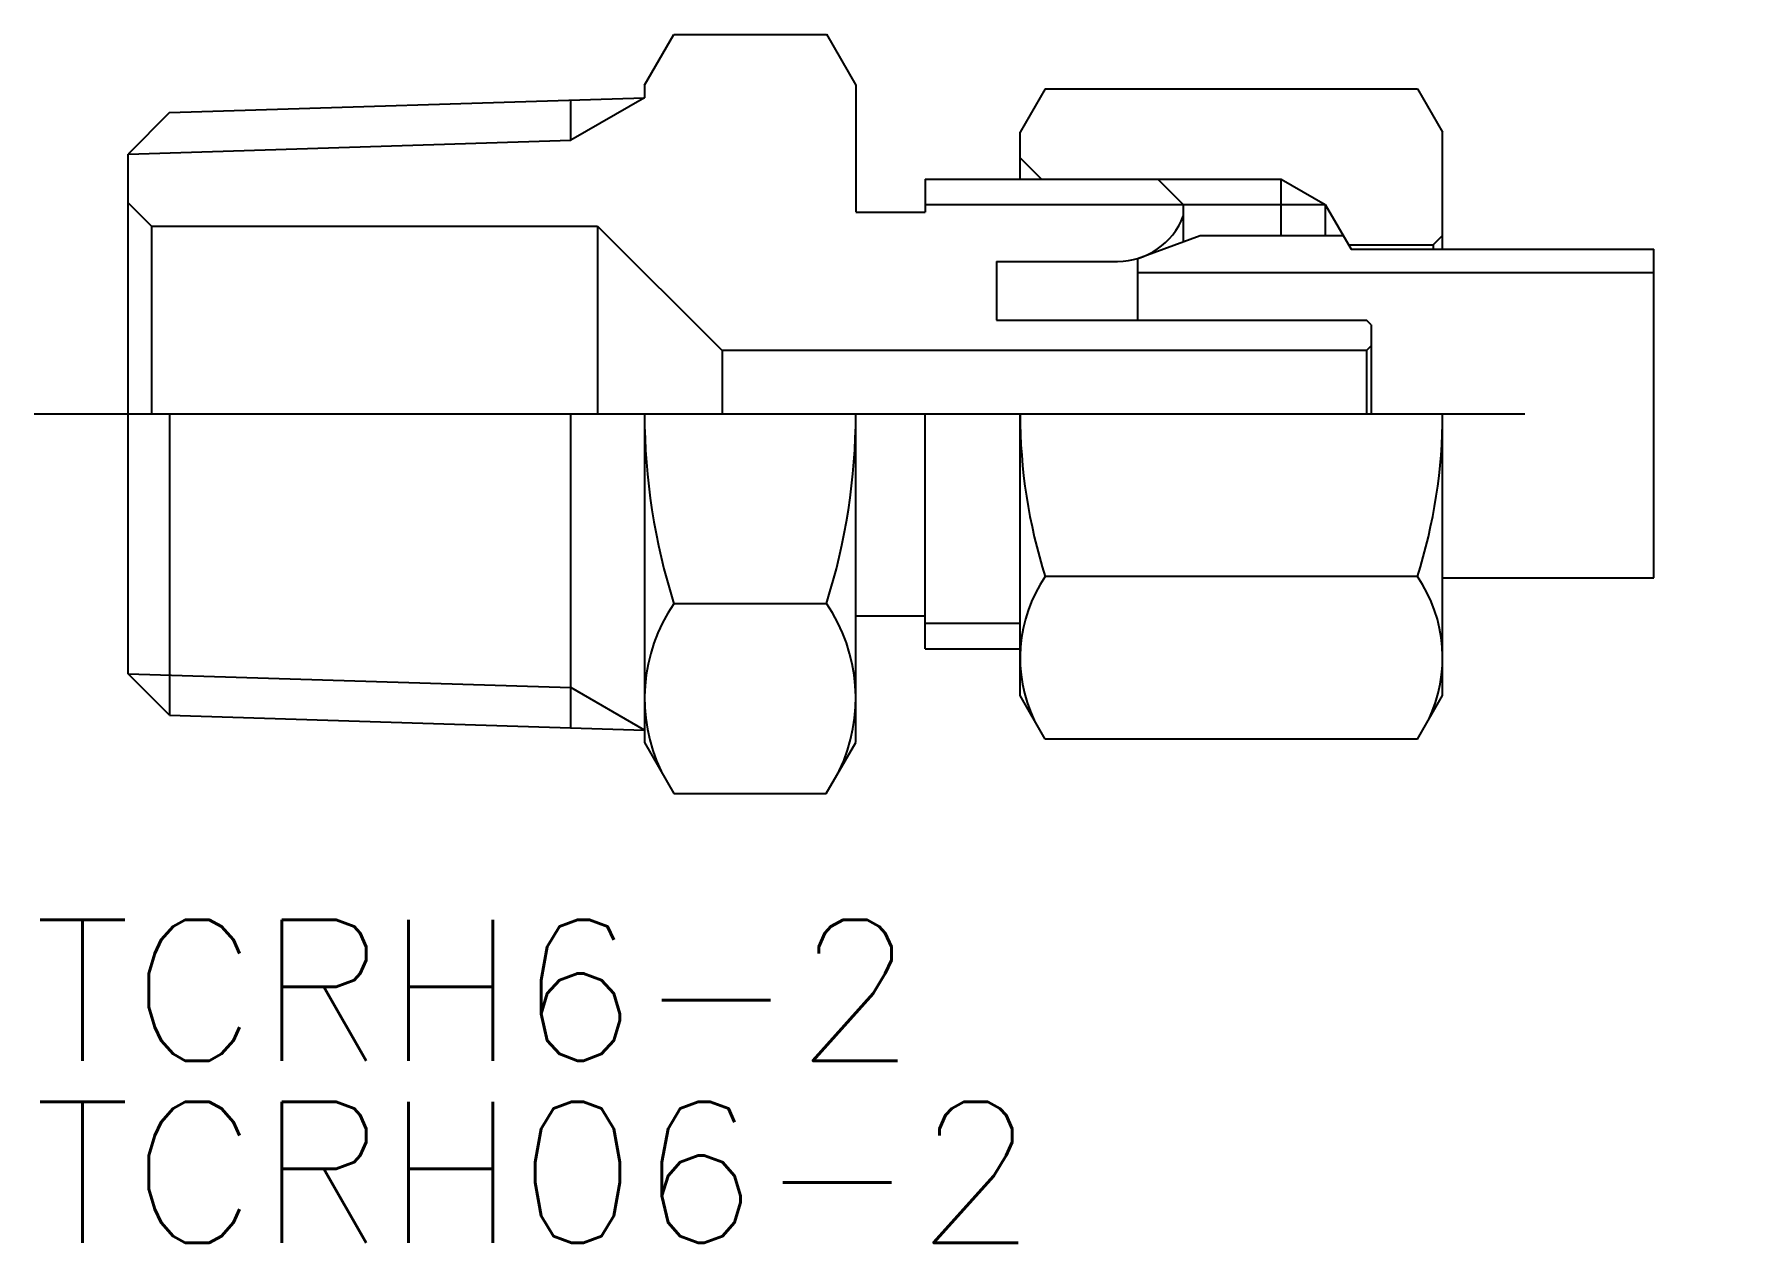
# Model space of a CAD drawing. Extents: x -2 to 34.5, y -17.7 to 8.1.
import ezdxf

# ---------------------------------------------------------------- set-up
doc = ezdxf.new("R2010")
doc.units = 0
doc.linetypes.add('CENTER', pattern=[50.8, 31.75, -6.35, 6.35, -6.35])
doc.layers.get('0').update_dxf_attribs({"linetype": 'CONTINUOUS'})
doc.layers.add('CENTER', color=1, linetype='CENTER')
doc.styles.get("Standard").update_dxf_attribs({"font": 'txt.shx', "height": 3, "bigfont": 'bigfont.shx'})

msp = doc.modelspace()

# ---------------------------------------------------------------- linework, layer by layer
at = {"color": 7, "linetype": 'CONTINUOUS'}
for p, q in [((11, 7), (11.625, 8.083)), ((11.625, 8.083), (14.877, 8.083)), ((14.875, 8.087), (15.5, 7.004)), ((11, 7), (11, 6.734)), ((15.5, 7.004), (15.5, 4.304)), ((0.884, 6.418), (11, 6.734)), ((9.433, 5.829), (9.433, 6.685)), ((19.536, 6.928), (19, 6)), ((19.536, 6.928), (27.464, 6.928)), ((27.464, 6.928), (28, 6)), ((0.884, 6.418), (0, 5.535)), ((19, 5), (19, 6)), ((28, 3.51), (28, 6)), ((0, -5.535), (0, 5.535)), ((19, 5.458), (19.459, 5)), ((16.977, 5), (21.936, 5)), ((16.977, 5), (16.977, 4.3)), ((21.936, 5), (22.477, 4.458)), ((24.564, 3.8), (24.564, 5)), ((0.5, 4), (0, 4.5)), ((22.477, 4.458), (25.502, 4.458)), ((22.477, 4.458), (22.477, 3.669)), ((25.502, 4.458), (26.05, 3.51)), ((25.502, 4.458), (25.502, 3.8)), ((15.5, 4.3), (16.977, 4.3)), ((0.5, 4), (10, 4)), ((0.5, 4), (0.5, 0)), ((10, 4), (10, 0)), ((10, 4), (12.65, 1.35)), ((21.5, 3.313), (22.837, 3.8)), ((22.837, 3.8), (25.882, 3.8)), ((28, 3.803), (27.8, 3.603)), ((21.5, 3.313), (21.5, 2)), ((25.996, 3.603), (27.8, 3.603)), ((26.05, 3.51), (32.5, 3.51)), ((27.8, 3.603), (27.8, 3.51)), ((32.5, -3.49), (32.5, 3.51)), ((18.5, 3.25), (18.5, 2)), ((18.5, 3.25), (21.077, 3.25)), ((21.5, 3.01), (32.5, 3.01)), ((18.5, 2), (26.377, 2)), ((26.477, 1.9), (26.377, 2)), ((26.477, 1.9), (26.477, 0)), ((12.65, 1.35), (12.65, 0)), ((26.377, 1.35), (12.65, 1.35)), ((26.477, 1.45), (26.377, 1.35)), ((26.377, 1.35), (26.377, 0)), ((9.433, -6.685), (9.433, 0.009)), ((11, 0), (11, -7)), ((15.5, -6.996), (15.5, 0.004)), ((16.977, -5), (16.977, 0)), ((19, -6), (19, 0)), ((28, -6), (28, 0)), ((0.884, 0), (0.884, -6.418)), ((27.464, -3.464), (19.536, -3.464)), ((28, -3.49), (32.5, -3.49)), ((11.625, -4.041), (14.875, -4.037)), ((15.5, -4.3), (16.977, -4.3)), ((16.977, -5), (19, -5)), ((0.884, -6.418), (0, -5.535)), ((19.536, -6.928), (19, -6)), ((27.464, -6.928), (28, -6)), ((0.884, -6.418), (11, -6.734)), ((27.464, -6.928), (19.536, -6.928)), ((11, -7), (11.625, -8.083)), ((14.872, -8.083), (15.5, -6.996)), ((11.625, -8.083), (14.872, -8.083))]:
    msp.add_line(p, q, dxfattribs=at)
at = {"color": 3, "linetype": 'CONTINUOUS'}
for p, q in [((11, 6.734), (9.433, 5.829)), ((0, 5.535), (9.433, 5.829)), ((21.936, 5), (24.564, 5)), ((24.564, 5), (25.502, 4.458)), ((16.977, 4.458), (22.477, 4.458)), ((16.977, -4.458), (19, -4.458)), ((0, -5.535), (9.433, -5.829)), ((11, -6.734), (9.433, -5.829))]:
    msp.add_line(p, q, dxfattribs=at)
at = {"color": 7, "linetype": 'CONTINUOUS'}
for centre, radius, start, end in [((21.077, 4.75), 1.5, 270, 338.9605), ((2.125, 0.004), 13.375, 342.412, 0), ((24.375, 0), 13.375, 180, 197.588), ((30.464, 0), 11.464, 180, 197.588), ((16.536, 0), 11.464, 342.412, 0), ((22.067, -5.196), 3.067, 145.6158, 205.6158), ((24.933, -5.196), 3.067, 334.3842, 34.3842), ((14.578, -6.062), 3.578, 145.6157, 205.6158), ((11.922, -6.058), 3.578, 334.3842, 34.3843)]:
    msp.add_arc(centre, radius, start, end, dxfattribs=at)
at = {"layer": 'CENTER', "color": 1, "linetype": 'CENTER'}
msp.add_line((-2, 0), (34.5, 0), dxfattribs=at)

# ---------------------------------------------------------------- texts
at = {"color": 7, "linetype": 'CONTINUOUS'}
for s, p in [('TCRH6-2', (-2, -13.776)), ('TCRH06-2', (-2, -17.654))]:
    msp.add_text(s, height=3, dxfattribs=at).set_placement(p)

doc.saveas('drawing.dxf')
